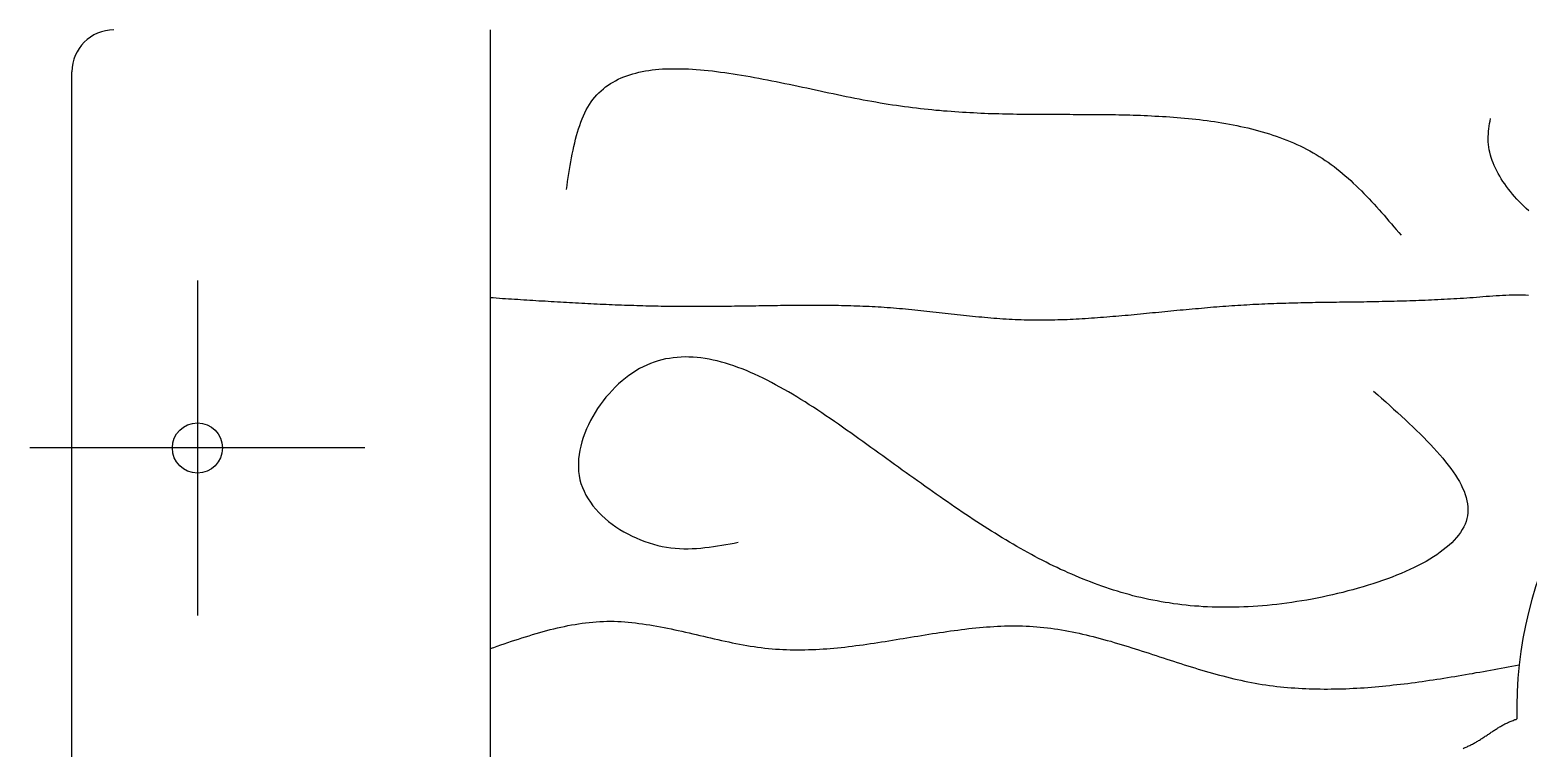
# Model space of a CAD drawing. Extents: x 443 to 1217, y -1921 to -677.
# Drawn here: x 647.68 to 664.3, y -878.24 to -870.27 of the extents above; entities that cross this region are included whole.
import ezdxf

# ---------------------------------------------------------------- set-up
doc = ezdxf.new("R2010")
doc.units = 0
doc.header["$MEASUREMENT"] = 0
doc.linetypes.add('CENTER', pattern=[12.2, 5, -0.8, 0.6, -0.8, 5])
for name, color, linetype in [('1', 7, 'CONTINUOUS'), ('3', 8, 'CONTINUOUS'), ('6', 7, 'CONTINUOUS')]:
    doc.layers.add(name, color=color, linetype=linetype)

msp = doc.modelspace()

# ---------------------------------------------------------------- linework, layer by layer
at = {"layer": '1', "color": 7}
for p, q in [((654.269, -870.788), (654.3, -870.776)), ((654.3, -870.776), (654.333, -870.765)), ((654.333, -870.765), (654.367, -870.756)), ((654.367, -870.756), (654.4, -870.746)), ((654.4, -870.746), (654.435, -870.737)), ((654.435, -870.737), (654.471, -870.729)), ((654.471, -870.729), (654.507, -870.723)), ((654.507, -870.723), (654.544, -870.717)), ((654.544, -870.717), (654.581, -870.712)), ((654.581, -870.712), (654.62, -870.708)), ((654.62, -870.708), (654.658, -870.704)), ((654.658, -870.704), (654.697, -870.701)), ((654.697, -870.701), (654.737, -870.7)), ((654.737, -870.7), (654.778, -870.698)), ((654.778, -870.698), (654.818, -870.698)), ((654.818, -870.698), (654.859, -870.698)), ((654.859, -870.698), (654.901, -870.698)), ((654.901, -870.698), (654.943, -870.699)), ((654.943, -870.699), (654.986, -870.701)), ((654.986, -870.701), (655.029, -870.703)), ((655.029, -870.703), (655.072, -870.707)), ((655.072, -870.707), (655.117, -870.71)), ((655.117, -870.71), (655.16, -870.714)), ((655.16, -870.714), (655.205, -870.718)), ((655.205, -870.718), (655.251, -870.723)), ((655.251, -870.723), (655.295, -870.728)), ((655.295, -870.728), (655.341, -870.735)), ((655.341, -870.735), (655.387, -870.741)), ((655.387, -870.741), (655.434, -870.748)), ((655.434, -870.748), (655.481, -870.754)), ((655.481, -870.754), (655.527, -870.762)), ((655.527, -870.762), (655.574, -870.77)), ((655.574, -870.77), (655.621, -870.777)), ((655.621, -870.777), (655.669, -870.786)), ((653.992, -870.965), (654.016, -870.942)), ((654.016, -870.942), (654.041, -870.921)), ((654.041, -870.921), (654.066, -870.9)), ((654.066, -870.9), (654.093, -870.881)), ((654.093, -870.881), (654.12, -870.863)), ((654.12, -870.863), (654.149, -870.846)), ((654.149, -870.846), (654.177, -870.831)), ((654.177, -870.831), (654.207, -870.815)), ((654.207, -870.815), (654.237, -870.801)), ((654.237, -870.801), (654.269, -870.788)), ((655.669, -870.786), (655.716, -870.795)), ((655.716, -870.795), (655.764, -870.803)), ((655.764, -870.803), (655.812, -870.813)), ((655.812, -870.813), (655.861, -870.822)), ((655.861, -870.822), (655.909, -870.832)), ((655.909, -870.832), (655.957, -870.842)), ((655.957, -870.842), (656.006, -870.851)), ((656.006, -870.851), (656.054, -870.861)), ((656.054, -870.861), (656.103, -870.871)), ((656.103, -870.871), (656.152, -870.882)), ((656.152, -870.882), (656.2, -870.892)), ((656.2, -870.892), (656.249, -870.903)), ((656.249, -870.903), (656.298, -870.912)), ((656.298, -870.912), (656.346, -870.923)), ((656.346, -870.923), (656.395, -870.933)), ((656.395, -870.933), (656.444, -870.944)), ((656.444, -870.944), (656.492, -870.954)), ((653.869, -871.125), (653.887, -871.096)), ((653.887, -871.096), (653.907, -871.066)), ((653.907, -871.066), (653.926, -871.039)), ((653.926, -871.039), (653.947, -871.013)), ((653.947, -871.013), (653.969, -870.989)), ((653.969, -870.989), (653.992, -870.965)), ((656.492, -870.954), (656.541, -870.965)), ((656.541, -870.965), (656.589, -870.975)), ((656.589, -870.975), (656.637, -870.984)), ((656.637, -870.984), (656.686, -870.995)), ((656.686, -870.995), (656.734, -871.005)), ((656.734, -871.005), (656.781, -871.014)), ((656.781, -871.014), (656.829, -871.024)), ((656.829, -871.024), (656.877, -871.033)), ((656.877, -871.033), (656.923, -871.042)), ((656.923, -871.042), (656.97, -871.051)), ((656.97, -871.051), (657.017, -871.06)), ((657.017, -871.06), (657.064, -871.067)), ((657.064, -871.067), (657.11, -871.076)), ((657.11, -871.076), (657.156, -871.084)), ((657.156, -871.084), (657.201, -871.09)), ((657.201, -871.09), (657.247, -871.098)), ((657.247, -871.098), (657.292, -871.104)), ((657.292, -871.104), (657.336, -871.111)), ((657.336, -871.111), (657.381, -871.116)), ((657.381, -871.116), (657.426, -871.123)), ((653.792, -871.291), (653.805, -871.256)), ((653.805, -871.256), (653.821, -871.221)), ((653.821, -871.221), (653.836, -871.188)), ((653.836, -871.188), (653.852, -871.156)), ((653.852, -871.156), (653.869, -871.125)), ((657.426, -871.123), (657.469, -871.128)), ((657.469, -871.128), (657.513, -871.134)), ((657.513, -871.134), (657.557, -871.138)), ((657.557, -871.138), (657.6, -871.144)), ((657.6, -871.144), (657.644, -871.148)), ((657.644, -871.148), (657.686, -871.152)), ((657.686, -871.152), (657.729, -871.157)), ((657.729, -871.157), (657.771, -871.16)), ((657.771, -871.16), (657.814, -871.164)), ((657.814, -871.164), (657.856, -871.167)), ((657.856, -871.167), (657.898, -871.171)), ((657.898, -871.171), (657.94, -871.174)), ((657.94, -871.174), (657.982, -871.176)), ((657.982, -871.176), (658.023, -871.179)), ((658.023, -871.179), (658.064, -871.182)), ((658.064, -871.182), (658.105, -871.184)), ((658.105, -871.184), (658.146, -871.186)), ((658.146, -871.186), (658.187, -871.188)), ((658.187, -871.188), (658.227, -871.19)), ((658.227, -871.19), (658.268, -871.191)), ((658.268, -871.191), (658.309, -871.194)), ((658.309, -871.194), (658.349, -871.195)), ((658.349, -871.195), (658.388, -871.196)), ((658.388, -871.196), (658.428, -871.197)), ((658.428, -871.197), (658.469, -871.198)), ((658.469, -871.198), (658.508, -871.199)), ((658.508, -871.199), (658.547, -871.2)), ((658.547, -871.2), (658.588, -871.2)), ((658.588, -871.2), (658.627, -871.201)), ((658.627, -871.201), (658.666, -871.201)), ((658.666, -871.201), (658.705, -871.202)), ((658.705, -871.202), (658.745, -871.202)), ((658.745, -871.202), (658.784, -871.202)), ((658.784, -871.202), (658.823, -871.203)), ((658.823, -871.203), (658.862, -871.203)), ((658.862, -871.203), (658.901, -871.203)), ((658.901, -871.203), (658.941, -871.203)), ((658.941, -871.203), (658.979, -871.203)), ((658.979, -871.203), (659.018, -871.203)), ((659.018, -871.203), (659.057, -871.203)), ((659.057, -871.203), (659.097, -871.203)), ((659.097, -871.203), (659.135, -871.203)), ((659.135, -871.203), (659.174, -871.203)), ((659.174, -871.203), (659.213, -871.203)), ((659.213, -871.203), (659.251, -871.205)), ((659.251, -871.205), (659.291, -871.205)), ((659.291, -871.205), (659.33, -871.205)), ((659.33, -871.205), (659.368, -871.205)), ((659.368, -871.205), (659.407, -871.205)), ((659.407, -871.205), (659.446, -871.205)), ((659.446, -871.205), (659.486, -871.205)), ((659.486, -871.205), (659.524, -871.206)), ((659.524, -871.206), (659.563, -871.206)), ((659.563, -871.206), (659.602, -871.206)), ((659.602, -871.206), (659.641, -871.207)), ((659.641, -871.207), (659.681, -871.207)), ((659.681, -871.207), (659.72, -871.208)), ((659.72, -871.208), (659.759, -871.209)), ((659.759, -871.209), (659.799, -871.209)), ((659.799, -871.209), (659.839, -871.21)), ((659.839, -871.21), (659.879, -871.211)), ((659.879, -871.211), (659.918, -871.213)), ((659.918, -871.213), (659.959, -871.214)), ((659.959, -871.214), (659.998, -871.215)), ((659.998, -871.215), (660.038, -871.218)), ((660.038, -871.218), (660.078, -871.219)), ((660.078, -871.219), (660.119, -871.221)), ((660.119, -871.221), (660.159, -871.223)), ((660.159, -871.223), (660.201, -871.225)), ((660.201, -871.225), (660.241, -871.227)), ((660.241, -871.227), (660.282, -871.23)), ((660.282, -871.23), (660.323, -871.233)), ((660.323, -871.233), (660.364, -871.236)), ((660.364, -871.236), (660.405, -871.239)), ((660.405, -871.239), (660.447, -871.243)), ((660.447, -871.243), (660.488, -871.246)), ((660.488, -871.246), (660.53, -871.25)), ((660.53, -871.25), (660.571, -871.255)), ((660.571, -871.255), (660.612, -871.259)), ((660.612, -871.259), (660.654, -871.263)), ((660.654, -871.263), (660.695, -871.269)), ((660.695, -871.269), (660.737, -871.274)), ((660.737, -871.274), (660.778, -871.28)), ((660.778, -871.28), (660.82, -871.285)), ((663.871, -871.307), (663.875, -871.279)), ((663.875, -871.279), (663.881, -871.25)), ((653.734, -871.48), (653.743, -871.441)), ((653.743, -871.441), (653.755, -871.403)), ((653.755, -871.403), (653.766, -871.365)), ((653.766, -871.365), (653.779, -871.328)), ((653.779, -871.328), (653.792, -871.291)), ((660.82, -871.285), (660.861, -871.292)), ((660.861, -871.292), (660.902, -871.298)), ((660.902, -871.298), (660.944, -871.306)), ((660.944, -871.306), (660.985, -871.312)), ((660.985, -871.312), (661.026, -871.32)), ((661.026, -871.32), (661.067, -871.329)), ((661.067, -871.329), (661.107, -871.338)), ((661.107, -871.338), (661.149, -871.346)), ((661.149, -871.346), (661.189, -871.356)), ((661.189, -871.356), (661.229, -871.366)), ((661.229, -871.366), (661.27, -871.376)), ((661.27, -871.376), (661.309, -871.387)), ((661.309, -871.387), (661.349, -871.397)), ((661.349, -871.397), (661.388, -871.409)), ((661.388, -871.409), (661.428, -871.421)), ((661.428, -871.421), (661.467, -871.435)), ((661.467, -871.435), (661.505, -871.448)), ((661.505, -871.448), (661.544, -871.461)), ((663.855, -871.451), (663.857, -871.423)), ((663.857, -871.423), (663.859, -871.393)), ((663.859, -871.393), (663.862, -871.365)), ((663.862, -871.365), (663.867, -871.335)), ((663.867, -871.335), (663.871, -871.307)), ((653.696, -871.645), (653.705, -871.603)), ((653.705, -871.603), (653.714, -871.562)), ((653.714, -871.562), (653.724, -871.521)), ((653.724, -871.521), (653.734, -871.48)), ((661.544, -871.461), (661.582, -871.476)), ((661.582, -871.476), (661.621, -871.49)), ((661.621, -871.49), (661.658, -871.505)), ((661.658, -871.505), (661.695, -871.522)), ((661.695, -871.522), (661.732, -871.538)), ((661.732, -871.538), (661.769, -871.555)), ((661.769, -871.555), (661.805, -871.573)), ((661.805, -871.573), (661.841, -871.591)), ((661.841, -871.591), (661.877, -871.61)), ((661.877, -871.61), (661.912, -871.63)), ((663.855, -871.48), (663.855, -871.451)), ((663.856, -871.509), (663.855, -871.48)), ((663.858, -871.538), (663.856, -871.509)), ((663.861, -871.567), (663.858, -871.538)), ((663.867, -871.597), (663.861, -871.567)), ((663.872, -871.626), (663.867, -871.597)), ((653.666, -871.817), (653.672, -871.773)), ((653.672, -871.773), (653.68, -871.731)), ((653.68, -871.731), (653.688, -871.687)), ((653.688, -871.687), (653.696, -871.645)), ((661.912, -871.63), (661.946, -871.649)), ((661.946, -871.649), (661.98, -871.671)), ((661.98, -871.671), (662.014, -871.692)), ((662.014, -871.692), (662.048, -871.715)), ((662.048, -871.715), (662.08, -871.737)), ((662.08, -871.737), (662.113, -871.76)), ((662.113, -871.76), (662.145, -871.784)), ((663.88, -871.656), (663.872, -871.626)), ((663.889, -871.685), (663.88, -871.656)), ((663.898, -871.715), (663.889, -871.685)), ((663.91, -871.744), (663.898, -871.715)), ((663.922, -871.773), (663.91, -871.744)), ((663.935, -871.803), (663.922, -871.773)), ((653.644, -871.95), (653.652, -871.905)), ((653.652, -871.905), (653.658, -871.862)), ((653.658, -871.862), (653.666, -871.817)), ((662.145, -871.784), (662.176, -871.809)), ((662.176, -871.809), (662.208, -871.834)), ((662.208, -871.834), (662.239, -871.86)), ((662.239, -871.86), (662.27, -871.886)), ((662.27, -871.886), (662.3, -871.913)), ((662.3, -871.913), (662.33, -871.94)), ((662.33, -871.94), (662.359, -871.967)), ((663.951, -871.832), (663.935, -871.803)), ((663.966, -871.862), (663.951, -871.832)), ((663.982, -871.891), (663.966, -871.862)), ((664, -871.919), (663.982, -871.891)), ((664.018, -871.949), (664, -871.919)), ((653.631, -872.038), (653.638, -871.994)), ((653.638, -871.994), (653.644, -871.95)), ((662.359, -871.967), (662.389, -871.996)), ((662.389, -871.996), (662.418, -872.024)), ((662.418, -872.024), (662.448, -872.052)), ((662.448, -872.052), (662.476, -872.082)), ((662.476, -872.082), (662.504, -872.111)), ((662.504, -872.111), (662.533, -872.141)), ((664.038, -871.977), (664.018, -871.949)), ((664.059, -872.006), (664.038, -871.977)), ((664.079, -872.034), (664.059, -872.006)), ((664.101, -872.062), (664.079, -872.034)), ((664.124, -872.089), (664.101, -872.062)), ((664.148, -872.117), (664.124, -872.089)), ((662.533, -872.141), (662.561, -872.171)), ((662.561, -872.171), (662.589, -872.202)), ((662.589, -872.202), (662.617, -872.232)), ((662.617, -872.232), (662.645, -872.263)), ((662.645, -872.263), (662.672, -872.294)), ((664.172, -872.144), (664.148, -872.117)), ((664.197, -872.171), (664.172, -872.144)), ((664.223, -872.197), (664.197, -872.171)), ((664.249, -872.224), (664.223, -872.197)), ((664.275, -872.25), (664.249, -872.224)), ((664.304, -872.275), (664.275, -872.25)), ((662.672, -872.294), (662.7, -872.325)), ((662.7, -872.325), (662.727, -872.356)), ((662.727, -872.356), (662.754, -872.388)), ((662.754, -872.388), (662.781, -872.42)), ((662.781, -872.42), (662.808, -872.451)), ((662.808, -872.451), (662.835, -872.483)), ((662.835, -872.483), (662.862, -872.515)), ((662.862, -872.515), (662.889, -872.546)), ((652.785, -873.236), (652.819, -873.238)), ((652.819, -873.238), (652.854, -873.241)), ((652.854, -873.241), (652.888, -873.244)), ((652.888, -873.244), (652.922, -873.246)), ((652.922, -873.246), (652.955, -873.248)), ((652.955, -873.248), (652.989, -873.25)), ((652.989, -873.25), (653.023, -873.252)), ((653.023, -873.252), (653.057, -873.255)), ((653.057, -873.255), (653.091, -873.257)), ((653.091, -873.257), (653.124, -873.259)), ((653.124, -873.259), (653.158, -873.261)), ((653.158, -873.261), (653.192, -873.263)), ((653.192, -873.263), (653.226, -873.265)), ((653.226, -873.265), (653.259, -873.268)), ((653.259, -873.268), (653.293, -873.27)), ((653.293, -873.27), (653.327, -873.272)), ((653.327, -873.272), (653.361, -873.274)), ((653.361, -873.274), (653.395, -873.275)), ((653.395, -873.275), (653.429, -873.277)), ((662.744, -873.277), (662.778, -873.276)), ((662.778, -873.276), (662.812, -873.276)), ((662.812, -873.276), (662.847, -873.275)), ((662.847, -873.275), (662.88, -873.274)), ((662.88, -873.274), (662.915, -873.273)), ((662.915, -873.273), (662.949, -873.272)), ((662.949, -873.272), (662.984, -873.271)), ((662.984, -873.271), (663.018, -873.27)), ((663.018, -873.27), (663.053, -873.269)), ((663.053, -873.269), (663.087, -873.268)), ((663.087, -873.268), (663.121, -873.267)), ((663.121, -873.267), (663.156, -873.265)), ((663.156, -873.265), (663.191, -873.263)), ((663.191, -873.263), (663.226, -873.262)), ((663.226, -873.262), (663.261, -873.26)), ((663.261, -873.26), (663.297, -873.259)), ((663.297, -873.259), (663.332, -873.257)), ((663.332, -873.257), (663.366, -873.256)), ((663.366, -873.256), (663.402, -873.253)), ((663.402, -873.253), (663.437, -873.251)), ((663.437, -873.251), (663.473, -873.249)), ((663.473, -873.249), (663.508, -873.247)), ((663.508, -873.247), (663.544, -873.245)), ((663.544, -873.245), (663.58, -873.243)), ((663.58, -873.243), (663.616, -873.24)), ((663.616, -873.24), (663.652, -873.237)), ((663.652, -873.237), (663.688, -873.235)), ((663.688, -873.235), (663.724, -873.232)), ((663.724, -873.232), (663.761, -873.229)), ((663.761, -873.229), (663.797, -873.226)), ((663.797, -873.226), (663.833, -873.223)), ((663.833, -873.223), (663.87, -873.221)), ((663.87, -873.221), (663.906, -873.219)), ((663.906, -873.219), (663.943, -873.215)), ((663.943, -873.215), (663.979, -873.213)), ((663.979, -873.213), (664.015, -873.211)), ((664.015, -873.211), (664.052, -873.21)), ((664.052, -873.21), (664.088, -873.208)), ((664.088, -873.208), (664.124, -873.207)), ((664.124, -873.207), (664.16, -873.207)), ((664.16, -873.207), (664.196, -873.207)), ((664.196, -873.207), (664.232, -873.207)), ((664.232, -873.207), (664.268, -873.207)), ((664.268, -873.207), (664.303, -873.209)), ((653.429, -873.277), (653.463, -873.28)), ((653.463, -873.28), (653.497, -873.282)), ((653.497, -873.282), (653.531, -873.284)), ((653.531, -873.284), (653.565, -873.286)), ((653.565, -873.286), (653.598, -873.288)), ((653.598, -873.288), (653.632, -873.289)), ((653.632, -873.289), (653.666, -873.292)), ((653.666, -873.292), (653.7, -873.294)), ((653.7, -873.294), (653.734, -873.295)), ((653.734, -873.295), (653.767, -873.297)), ((653.767, -873.297), (653.801, -873.299)), ((653.801, -873.299), (653.835, -873.3)), ((653.835, -873.3), (653.869, -873.302)), ((653.869, -873.302), (653.902, -873.304)), ((653.902, -873.304), (653.937, -873.306)), ((653.937, -873.306), (653.971, -873.307)), ((653.971, -873.307), (654.005, -873.309)), ((654.005, -873.309), (654.039, -873.31)), ((654.039, -873.31), (654.072, -873.312)), ((654.072, -873.312), (654.106, -873.313)), ((654.106, -873.313), (654.14, -873.314)), ((654.14, -873.314), (654.174, -873.317)), ((654.174, -873.317), (654.208, -873.318)), ((654.208, -873.318), (654.241, -873.319)), ((654.241, -873.319), (654.275, -873.32)), ((654.275, -873.32), (654.309, -873.321)), ((654.309, -873.321), (654.343, -873.322)), ((654.343, -873.322), (654.378, -873.323)), ((654.378, -873.323), (654.411, -873.324)), ((654.411, -873.324), (654.445, -873.325)), ((654.445, -873.325), (654.479, -873.326)), ((654.479, -873.326), (654.513, -873.328)), ((654.513, -873.328), (654.547, -873.329)), ((654.547, -873.329), (654.58, -873.33)), ((654.58, -873.33), (654.614, -873.33)), ((654.614, -873.33), (654.648, -873.331)), ((654.648, -873.331), (654.682, -873.332)), ((654.682, -873.332), (654.715, -873.332)), ((654.715, -873.332), (654.749, -873.333)), ((654.749, -873.333), (654.784, -873.333)), ((654.784, -873.333), (654.818, -873.333)), ((654.818, -873.333), (654.852, -873.334)), ((654.852, -873.334), (654.885, -873.334)), ((654.885, -873.334), (654.919, -873.334)), ((654.919, -873.334), (654.953, -873.334)), ((654.953, -873.334), (654.987, -873.334)), ((654.987, -873.334), (655.021, -873.334)), ((655.021, -873.334), (655.054, -873.334)), ((655.054, -873.334), (655.089, -873.334)), ((655.089, -873.334), (655.123, -873.334)), ((655.123, -873.334), (655.157, -873.334)), ((655.157, -873.334), (655.191, -873.334)), ((655.191, -873.334), (655.224, -873.334)), ((655.224, -873.334), (655.258, -873.334)), ((655.258, -873.334), (655.292, -873.333)), ((655.292, -873.333), (655.326, -873.333)), ((655.326, -873.333), (655.36, -873.333)), ((655.36, -873.333), (655.394, -873.332)), ((655.394, -873.332), (655.428, -873.332)), ((655.428, -873.332), (655.462, -873.332)), ((655.462, -873.332), (655.496, -873.331)), ((655.496, -873.331), (655.53, -873.331)), ((655.53, -873.331), (655.563, -873.33)), ((655.563, -873.33), (655.597, -873.33)), ((655.597, -873.33), (655.631, -873.329)), ((655.631, -873.329), (655.666, -873.329)), ((655.666, -873.329), (655.7, -873.328)), ((655.7, -873.328), (655.733, -873.328)), ((655.733, -873.328), (655.767, -873.326)), ((655.767, -873.326), (655.801, -873.326)), ((655.801, -873.326), (655.835, -873.325)), ((655.835, -873.325), (655.868, -873.325)), ((655.868, -873.325), (655.903, -873.325)), ((655.903, -873.325), (655.937, -873.324)), ((655.937, -873.324), (655.971, -873.324)), ((655.971, -873.324), (656.005, -873.323)), ((656.005, -873.323), (656.038, -873.323)), ((656.038, -873.323), (656.072, -873.323)), ((656.072, -873.323), (656.106, -873.322)), ((656.106, -873.322), (656.14, -873.322)), ((656.14, -873.322), (656.175, -873.322)), ((656.175, -873.322), (656.209, -873.321)), ((656.209, -873.321), (656.242, -873.321)), ((656.242, -873.321), (656.276, -873.321)), ((656.276, -873.321), (656.31, -873.321)), ((656.31, -873.321), (656.344, -873.321)), ((656.344, -873.321), (656.377, -873.321)), ((656.377, -873.321), (656.411, -873.321)), ((656.411, -873.321), (656.446, -873.321)), ((656.446, -873.321), (656.48, -873.321)), ((656.48, -873.321), (656.514, -873.322)), ((656.514, -873.322), (656.547, -873.322)), ((656.547, -873.322), (656.581, -873.322)), ((656.581, -873.322), (656.615, -873.323)), ((656.615, -873.323), (656.649, -873.323)), ((656.649, -873.323), (656.683, -873.324)), ((656.683, -873.324), (656.716, -873.325)), ((656.716, -873.325), (656.751, -873.325)), ((656.751, -873.325), (656.785, -873.326)), ((656.785, -873.326), (656.819, -873.328)), ((656.819, -873.328), (656.853, -873.329)), ((656.853, -873.329), (656.886, -873.33)), ((656.886, -873.33), (656.92, -873.332)), ((656.92, -873.332), (656.954, -873.333)), ((656.954, -873.333), (656.988, -873.334)), ((656.988, -873.334), (657.022, -873.336)), ((657.022, -873.336), (657.055, -873.338)), ((657.055, -873.338), (657.089, -873.34)), ((657.089, -873.34), (657.123, -873.342)), ((657.123, -873.342), (657.157, -873.344)), ((657.157, -873.344), (657.19, -873.346)), ((657.19, -873.346), (657.224, -873.349)), ((657.224, -873.349), (657.258, -873.352)), ((657.258, -873.352), (657.292, -873.354)), ((657.292, -873.354), (657.326, -873.357)), ((657.326, -873.357), (657.359, -873.36)), ((657.359, -873.36), (657.393, -873.363)), ((657.393, -873.363), (657.427, -873.366)), ((657.427, -873.366), (657.461, -873.369)), ((657.461, -873.369), (657.495, -873.373)), ((657.495, -873.373), (657.528, -873.377)), ((657.528, -873.377), (657.562, -873.38)), ((657.562, -873.38), (657.596, -873.383)), ((657.596, -873.383), (657.63, -873.387)), ((657.63, -873.387), (657.663, -873.391)), ((657.663, -873.391), (657.697, -873.395)), ((657.697, -873.395), (657.731, -873.398)), ((657.731, -873.398), (657.765, -873.402)), ((657.765, -873.402), (657.799, -873.406)), ((657.799, -873.406), (657.832, -873.41)), ((657.832, -873.41), (657.866, -873.414)), ((657.866, -873.414), (657.9, -873.418)), ((657.9, -873.418), (657.934, -873.421)), ((657.934, -873.421), (657.967, -873.425)), ((657.967, -873.425), (658.001, -873.429)), ((658.001, -873.429), (658.035, -873.432)), ((658.035, -873.432), (658.069, -873.437)), ((658.069, -873.437), (658.103, -873.44)), ((658.103, -873.44), (658.136, -873.443)), ((659.725, -873.443), (659.759, -873.44)), ((659.759, -873.44), (659.793, -873.437)), ((659.793, -873.437), (659.827, -873.434)), ((659.827, -873.434), (659.861, -873.431)), ((659.861, -873.431), (659.894, -873.428)), ((659.894, -873.428), (659.929, -873.425)), ((659.929, -873.425), (659.963, -873.421)), ((659.963, -873.421), (659.997, -873.418)), ((659.997, -873.418), (660.031, -873.415)), ((660.031, -873.415), (660.064, -873.411)), ((660.064, -873.411), (660.098, -873.408)), ((660.098, -873.408), (660.132, -873.405)), ((660.132, -873.405), (660.166, -873.402)), ((660.166, -873.402), (660.201, -873.398)), ((660.201, -873.398), (660.234, -873.395)), ((660.234, -873.395), (660.268, -873.392)), ((660.268, -873.392), (660.302, -873.389)), ((660.302, -873.389), (660.336, -873.385)), ((660.336, -873.385), (660.369, -873.382)), ((660.369, -873.382), (660.403, -873.379)), ((660.403, -873.379), (660.437, -873.375)), ((660.437, -873.375), (660.472, -873.372)), ((660.472, -873.372), (660.506, -873.369)), ((660.506, -873.369), (660.539, -873.366)), ((660.539, -873.366), (660.573, -873.362)), ((660.573, -873.362), (660.607, -873.359)), ((660.607, -873.359), (660.641, -873.357)), ((660.641, -873.357), (660.675, -873.354)), ((660.675, -873.354), (660.708, -873.35)), ((660.708, -873.35), (660.742, -873.347)), ((660.742, -873.347), (660.776, -873.345)), ((660.776, -873.345), (660.81, -873.342)), ((660.81, -873.342), (660.844, -873.34)), ((660.844, -873.34), (660.876, -873.336)), ((660.876, -873.336), (660.91, -873.334)), ((660.91, -873.334), (660.944, -873.332)), ((660.944, -873.332), (660.978, -873.329)), ((660.978, -873.329), (661.011, -873.326)), ((661.011, -873.326), (661.044, -873.324)), ((661.044, -873.324), (661.078, -873.322)), ((661.078, -873.322), (661.112, -873.32)), ((661.112, -873.32), (661.145, -873.318)), ((661.145, -873.318), (661.178, -873.317)), ((661.178, -873.317), (661.212, -873.314)), ((661.212, -873.314), (661.245, -873.312)), ((661.245, -873.312), (661.278, -873.311)), ((661.278, -873.311), (661.311, -873.309)), ((661.311, -873.309), (661.345, -873.308)), ((661.345, -873.308), (661.378, -873.307)), ((661.378, -873.307), (661.411, -873.305)), ((661.411, -873.305), (661.444, -873.304)), ((661.444, -873.304), (661.478, -873.302)), ((661.478, -873.302), (661.511, -873.301)), ((661.511, -873.301), (661.544, -873.3)), ((661.544, -873.3), (661.577, -873.299)), ((661.577, -873.299), (661.61, -873.298)), ((661.61, -873.298), (661.643, -873.297)), ((661.643, -873.297), (661.676, -873.296)), ((661.676, -873.296), (661.709, -873.296)), ((661.709, -873.296), (661.743, -873.295)), ((661.743, -873.295), (661.775, -873.294)), ((661.775, -873.294), (661.809, -873.293)), ((661.809, -873.293), (661.842, -873.293)), ((661.842, -873.293), (661.875, -873.292)), ((661.875, -873.292), (661.908, -873.292)), ((661.908, -873.292), (661.941, -873.29)), ((661.941, -873.29), (661.975, -873.289)), ((661.975, -873.289), (662.007, -873.289)), ((662.007, -873.289), (662.04, -873.288)), ((662.04, -873.288), (662.074, -873.288)), ((662.074, -873.288), (662.107, -873.288)), ((662.107, -873.288), (662.14, -873.287)), ((662.14, -873.287), (662.173, -873.287)), ((662.173, -873.287), (662.207, -873.286)), ((662.207, -873.286), (662.24, -873.286)), ((662.24, -873.286), (662.273, -873.285)), ((662.273, -873.285), (662.307, -873.285)), ((662.307, -873.285), (662.34, -873.284)), ((662.34, -873.284), (662.374, -873.284)), ((662.374, -873.284), (662.407, -873.284)), ((662.407, -873.284), (662.44, -873.283)), ((662.44, -873.283), (662.474, -873.283)), ((662.474, -873.283), (662.508, -873.282)), ((662.508, -873.282), (662.541, -873.282)), ((662.541, -873.282), (662.575, -873.281)), ((662.575, -873.281), (662.609, -873.281)), ((662.609, -873.281), (662.643, -873.28)), ((662.643, -873.28), (662.677, -873.278)), ((662.677, -873.278), (662.71, -873.278)), ((662.71, -873.278), (662.744, -873.277)), ((658.136, -873.443), (658.17, -873.446)), ((658.17, -873.446), (658.204, -873.45)), ((658.204, -873.45), (658.237, -873.453)), ((658.237, -873.453), (658.27, -873.456)), ((658.27, -873.456), (658.304, -873.459)), ((658.304, -873.459), (658.338, -873.463)), ((658.338, -873.463), (658.372, -873.465)), ((658.372, -873.465), (658.406, -873.467)), ((658.406, -873.467), (658.439, -873.47)), ((658.439, -873.47), (658.473, -873.472)), ((658.473, -873.472), (658.507, -873.475)), ((658.507, -873.475), (658.541, -873.477)), ((658.541, -873.477), (658.575, -873.478)), ((658.575, -873.478), (658.608, -873.48)), ((658.608, -873.48), (658.642, -873.481)), ((658.642, -873.481), (658.676, -873.482)), ((658.676, -873.482), (658.71, -873.483)), ((658.71, -873.483), (658.743, -873.484)), ((658.743, -873.484), (658.777, -873.484)), ((658.777, -873.484), (658.811, -873.486)), ((658.811, -873.486), (658.845, -873.486)), ((658.845, -873.486), (658.879, -873.486)), ((658.879, -873.486), (658.912, -873.486)), ((658.912, -873.486), (658.946, -873.486)), ((658.946, -873.486), (658.98, -873.484)), ((658.98, -873.484), (659.014, -873.484)), ((659.014, -873.484), (659.048, -873.483)), ((659.048, -873.483), (659.081, -873.482)), ((659.081, -873.482), (659.115, -873.481)), ((659.115, -873.481), (659.15, -873.48)), ((659.15, -873.48), (659.184, -873.479)), ((659.184, -873.479), (659.218, -873.478)), ((659.218, -873.478), (659.251, -873.476)), ((659.251, -873.476), (659.285, -873.475)), ((659.285, -873.475), (659.319, -873.472)), ((659.319, -873.472), (659.353, -873.47)), ((659.353, -873.47), (659.386, -873.468)), ((659.386, -873.468), (659.42, -873.466)), ((659.42, -873.466), (659.454, -873.464)), ((659.454, -873.464), (659.488, -873.462)), ((659.488, -873.462), (659.522, -873.459)), ((659.522, -873.459), (659.555, -873.456)), ((659.555, -873.456), (659.589, -873.454)), ((659.589, -873.454), (659.624, -873.452)), ((659.624, -873.452), (659.658, -873.449)), ((659.658, -873.449), (659.692, -873.445)), ((659.692, -873.445), (659.725, -873.443)), ((654.648, -873.94), (654.606, -873.954)), ((654.689, -873.929), (654.648, -873.94)), ((654.732, -873.919), (654.689, -873.929)), ((654.774, -873.912), (654.732, -873.919)), ((654.817, -873.905), (654.774, -873.912)), ((654.86, -873.901), (654.817, -873.905)), ((654.904, -873.898), (654.86, -873.901)), ((654.948, -873.896), (654.904, -873.898)), ((654.991, -873.898), (654.948, -873.896)), ((655.036, -873.9), (654.991, -873.898)), ((655.081, -873.903), (655.036, -873.9)), ((655.124, -873.907), (655.081, -873.903)), ((655.17, -873.914), (655.124, -873.907)), ((655.215, -873.921), (655.17, -873.914)), ((655.259, -873.931), (655.215, -873.921)), ((655.305, -873.941), (655.259, -873.931)), ((654.324, -874.102), (654.286, -874.132)), ((654.363, -874.075), (654.324, -874.102)), ((654.403, -874.05), (654.363, -874.075)), ((654.443, -874.026), (654.403, -874.05)), ((654.483, -874.005), (654.443, -874.026)), ((654.524, -873.986), (654.483, -874.005)), ((654.565, -873.969), (654.524, -873.986)), ((654.606, -873.954), (654.565, -873.969)), ((655.351, -873.953), (655.305, -873.941)), ((655.397, -873.966), (655.351, -873.953)), ((655.442, -873.98), (655.397, -873.966)), ((655.488, -873.996), (655.442, -873.98)), ((655.534, -874.012), (655.488, -873.996)), ((655.581, -874.029), (655.534, -874.012)), ((655.627, -874.048), (655.581, -874.029)), ((655.673, -874.068), (655.627, -874.048)), ((655.719, -874.088), (655.673, -874.068)), ((655.766, -874.109), (655.719, -874.088)), ((654.139, -874.267), (654.104, -874.305)), ((654.174, -874.231), (654.139, -874.267)), ((654.211, -874.196), (654.174, -874.231)), ((654.248, -874.163), (654.211, -874.196)), ((654.286, -874.132), (654.248, -874.163)), ((655.813, -874.132), (655.766, -874.109)), ((655.859, -874.155), (655.813, -874.132)), ((655.906, -874.179), (655.859, -874.155)), ((655.952, -874.204), (655.906, -874.179)), ((655.999, -874.23), (655.952, -874.204)), ((656.046, -874.256), (655.999, -874.23)), ((656.093, -874.282), (656.046, -874.256)), ((654.007, -874.426), (653.978, -874.47)), ((654.039, -874.385), (654.007, -874.426)), ((654.07, -874.344), (654.039, -874.385)), ((654.104, -874.305), (654.07, -874.344)), ((656.139, -874.311), (656.093, -874.282)), ((656.186, -874.338), (656.139, -874.311)), ((656.232, -874.367), (656.186, -874.338)), ((656.279, -874.396), (656.232, -874.367)), ((656.325, -874.426), (656.279, -874.396)), ((656.372, -874.455), (656.325, -874.426)), ((662.584, -874.275), (662.629, -874.315)), ((662.629, -874.315), (662.673, -874.355)), ((662.673, -874.355), (662.718, -874.394)), ((662.718, -874.394), (662.763, -874.435)), ((662.763, -874.435), (662.806, -874.474)), ((653.898, -874.603), (653.875, -874.648)), ((653.923, -874.558), (653.898, -874.603)), ((653.949, -874.513), (653.923, -874.558)), ((653.978, -874.47), (653.949, -874.513)), ((656.419, -874.486), (656.372, -874.455)), ((656.465, -874.517), (656.419, -874.486)), ((656.51, -874.548), (656.465, -874.517)), ((656.557, -874.58), (656.51, -874.548)), ((656.603, -874.611), (656.557, -874.58)), ((662.806, -874.474), (662.85, -874.514)), ((662.85, -874.514), (662.893, -874.554)), ((662.893, -874.554), (662.936, -874.594)), ((662.936, -874.594), (662.979, -874.633)), ((653.835, -874.742), (653.817, -874.789)), ((653.854, -874.695), (653.835, -874.742)), ((653.875, -874.648), (653.854, -874.695)), ((656.649, -874.643), (656.603, -874.611)), ((656.695, -874.675), (656.649, -874.643)), ((656.739, -874.707), (656.695, -874.675)), ((656.785, -874.739), (656.739, -874.707)), ((656.83, -874.772), (656.785, -874.739)), ((656.875, -874.803), (656.83, -874.772)), ((662.979, -874.633), (663.02, -874.672)), ((663.02, -874.672), (663.06, -874.712)), ((663.06, -874.712), (663.101, -874.751)), ((663.101, -874.751), (663.14, -874.79)), ((653.779, -874.932), (653.772, -874.98)), ((653.79, -874.885), (653.779, -874.932)), ((653.802, -874.837), (653.79, -874.885)), ((653.817, -874.789), (653.802, -874.837)), ((656.92, -874.836), (656.875, -874.803)), ((656.965, -874.867), (656.92, -874.836)), ((657.008, -874.9), (656.965, -874.867)), ((657.053, -874.932), (657.008, -874.9)), ((657.097, -874.963), (657.053, -874.932)), ((663.14, -874.79), (663.178, -874.829)), ((663.178, -874.829), (663.215, -874.867)), ((663.215, -874.867), (663.251, -874.907)), ((663.251, -874.907), (663.286, -874.945)), ((653.766, -875.028), (653.764, -875.075)), ((653.764, -875.075), (653.764, -875.121)), ((653.772, -874.98), (653.766, -875.028)), ((657.14, -874.995), (657.097, -874.963)), ((657.184, -875.027), (657.14, -874.995)), ((657.227, -875.057), (657.184, -875.027)), ((657.27, -875.089), (657.227, -875.057)), ((657.314, -875.119), (657.27, -875.089)), ((663.286, -874.945), (663.32, -874.983)), ((663.32, -874.983), (663.352, -875.021)), ((663.352, -875.021), (663.383, -875.059)), ((663.383, -875.059), (663.412, -875.096)), ((663.412, -875.096), (663.441, -875.133)), ((653.764, -875.121), (653.767, -875.167)), ((653.767, -875.167), (653.773, -875.213)), ((653.773, -875.213), (653.781, -875.258)), ((653.781, -875.258), (653.793, -875.302)), ((657.356, -875.151), (657.314, -875.119)), ((657.399, -875.181), (657.356, -875.151)), ((657.441, -875.212), (657.399, -875.181)), ((657.484, -875.242), (657.441, -875.212)), ((657.525, -875.272), (657.484, -875.242)), ((663.441, -875.133), (663.467, -875.17)), ((663.467, -875.17), (663.492, -875.207)), ((663.492, -875.207), (663.515, -875.245)), ((663.515, -875.245), (663.535, -875.28)), ((653.793, -875.302), (653.809, -875.345)), ((653.809, -875.345), (653.827, -875.387)), ((653.827, -875.387), (653.848, -875.429)), ((653.848, -875.429), (653.872, -875.469)), ((657.568, -875.302), (657.525, -875.272)), ((657.609, -875.332), (657.568, -875.302)), ((657.651, -875.361), (657.609, -875.332)), ((657.693, -875.391), (657.651, -875.361)), ((657.734, -875.419), (657.693, -875.391)), ((657.776, -875.448), (657.734, -875.419)), ((663.535, -875.28), (663.554, -875.316)), ((663.554, -875.316), (663.571, -875.352)), ((663.571, -875.352), (663.587, -875.387)), ((663.587, -875.387), (663.6, -875.422)), ((663.6, -875.422), (663.611, -875.457)), ((653.872, -875.469), (653.898, -875.509)), ((653.898, -875.509), (653.926, -875.548)), ((653.926, -875.548), (653.957, -875.585)), ((653.957, -875.585), (653.99, -875.621)), ((657.816, -875.477), (657.776, -875.448)), ((657.857, -875.505), (657.816, -875.477)), ((657.899, -875.533), (657.857, -875.505)), ((657.939, -875.562), (657.899, -875.533)), ((657.981, -875.589), (657.939, -875.562)), ((658.021, -875.617), (657.981, -875.589)), ((663.611, -875.457), (663.619, -875.491)), ((663.619, -875.491), (663.625, -875.526)), ((663.625, -875.526), (663.629, -875.558)), ((663.629, -875.558), (663.63, -875.592)), ((663.63, -875.592), (663.629, -875.625)), ((653.99, -875.621), (654.025, -875.655)), ((654.025, -875.655), (654.062, -875.688)), ((654.062, -875.688), (654.1, -875.721)), ((654.1, -875.721), (654.14, -875.751)), ((654.14, -875.751), (654.181, -875.781)), ((658.061, -875.644), (658.021, -875.617)), ((658.103, -875.672), (658.061, -875.644)), ((658.143, -875.698), (658.103, -875.672)), ((658.183, -875.724), (658.143, -875.698)), ((658.224, -875.751), (658.183, -875.724)), ((658.264, -875.776), (658.224, -875.751)), ((663.598, -875.751), (663.583, -875.782)), ((663.61, -875.721), (663.598, -875.751)), ((663.618, -875.689), (663.61, -875.721)), ((663.625, -875.658), (663.618, -875.689)), ((663.629, -875.625), (663.625, -875.658)), ((654.181, -875.781), (654.224, -875.809)), ((654.224, -875.809), (654.268, -875.835)), ((654.268, -875.835), (654.312, -875.86)), ((654.312, -875.86), (654.359, -875.883)), ((654.359, -875.883), (654.405, -875.905)), ((654.405, -875.905), (654.453, -875.925)), ((654.453, -875.925), (654.501, -875.943)), ((658.304, -875.803), (658.264, -875.776)), ((658.345, -875.828), (658.304, -875.803)), ((658.385, -875.853), (658.345, -875.828)), ((658.425, -875.878), (658.385, -875.853)), ((658.466, -875.903), (658.425, -875.878)), ((658.506, -875.927), (658.466, -875.903)), ((658.546, -875.951), (658.506, -875.927)), ((663.479, -875.929), (663.45, -875.957)), ((663.504, -875.901), (663.479, -875.929)), ((663.527, -875.872), (663.504, -875.901)), ((663.548, -875.843), (663.527, -875.872)), ((663.567, -875.812), (663.548, -875.843)), ((663.583, -875.782), (663.567, -875.812)), ((654.501, -875.943), (654.549, -875.959)), ((654.549, -875.959), (654.597, -875.974)), ((654.597, -875.974), (654.646, -875.987)), ((654.646, -875.987), (654.694, -875.998)), ((654.694, -875.998), (654.743, -876.006)), ((654.743, -876.006), (654.791, -876.013)), ((654.791, -876.013), (654.839, -876.018)), ((654.839, -876.018), (654.885, -876.022)), ((654.885, -876.022), (654.933, -876.024)), ((654.933, -876.024), (654.98, -876.024)), ((654.98, -876.024), (655.028, -876.023)), ((655.028, -876.023), (655.075, -876.02)), ((655.075, -876.02), (655.122, -876.017)), ((655.122, -876.017), (655.168, -876.012)), ((655.168, -876.012), (655.215, -876.006)), ((655.215, -876.006), (655.261, -876.001)), ((655.261, -876.001), (655.307, -875.993)), ((655.307, -875.993), (655.354, -875.986)), ((655.354, -875.986), (655.4, -875.978)), ((655.4, -875.978), (655.447, -875.969)), ((655.447, -875.969), (655.492, -875.962)), ((655.492, -875.962), (655.538, -875.953)), ((658.587, -875.975), (658.546, -875.951)), ((658.627, -875.998), (658.587, -875.975)), ((658.667, -876.02), (658.627, -875.998)), ((658.707, -876.043), (658.667, -876.02)), ((658.748, -876.066), (658.707, -876.043)), ((658.788, -876.088), (658.748, -876.066)), ((658.828, -876.11), (658.788, -876.088)), ((663.285, -876.09), (663.247, -876.115)), ((663.322, -876.064), (663.285, -876.09)), ((663.357, -876.038), (663.322, -876.064)), ((663.39, -876.012), (663.357, -876.038)), ((663.421, -875.985), (663.39, -876.012)), ((663.45, -875.957), (663.421, -875.985)), ((658.869, -876.132), (658.828, -876.11)), ((658.909, -876.152), (658.869, -876.132)), ((658.951, -876.173), (658.909, -876.152)), ((658.991, -876.194), (658.951, -876.173)), ((659.031, -876.213), (658.991, -876.194)), ((659.073, -876.233), (659.031, -876.213)), ((659.113, -876.253), (659.073, -876.233)), ((659.154, -876.271), (659.113, -876.253)), ((662.986, -876.255), (662.938, -876.277)), ((663.033, -876.233), (662.986, -876.255)), ((663.079, -876.21), (663.033, -876.233)), ((663.122, -876.187), (663.079, -876.21)), ((663.166, -876.164), (663.122, -876.187)), ((663.207, -876.139), (663.166, -876.164)), ((663.247, -876.115), (663.207, -876.139)), ((659.196, -876.29), (659.154, -876.271)), ((659.236, -876.308), (659.196, -876.29)), ((659.277, -876.326), (659.236, -876.308)), ((659.319, -876.343), (659.277, -876.326)), ((659.361, -876.361), (659.319, -876.343)), ((659.403, -876.377), (659.361, -876.361)), ((659.444, -876.393), (659.403, -876.377)), ((659.487, -876.41), (659.444, -876.393)), ((659.528, -876.425), (659.487, -876.41)), ((659.571, -876.44), (659.528, -876.425)), ((662.522, -876.43), (662.467, -876.447)), ((662.576, -876.413), (662.522, -876.43)), ((662.631, -876.395), (662.576, -876.413)), ((662.684, -876.377), (662.631, -876.395)), ((662.737, -876.358), (662.684, -876.377)), ((662.789, -876.339), (662.737, -876.358)), ((662.839, -876.318), (662.789, -876.339)), ((662.889, -876.298), (662.839, -876.318)), ((662.938, -876.277), (662.889, -876.298)), ((659.613, -876.454), (659.571, -876.44)), ((659.656, -876.468), (659.613, -876.454)), ((659.698, -876.483), (659.656, -876.468)), ((659.742, -876.496), (659.698, -876.483)), ((659.784, -876.509), (659.742, -876.496)), ((659.828, -876.521), (659.784, -876.509)), ((659.871, -876.533), (659.828, -876.521)), ((659.915, -876.545), (659.871, -876.533)), ((659.959, -876.556), (659.915, -876.545)), ((660.003, -876.565), (659.959, -876.556)), ((660.048, -876.576), (660.003, -876.565)), ((660.092, -876.586), (660.048, -876.576)), ((660.137, -876.595), (660.092, -876.586)), ((660.182, -876.604), (660.137, -876.595)), ((661.844, -876.593), (661.787, -876.602)), ((661.901, -876.583), (661.844, -876.593)), ((661.957, -876.572), (661.901, -876.583)), ((662.014, -876.56), (661.957, -876.572)), ((662.072, -876.548), (662.014, -876.56)), ((662.128, -876.535), (662.072, -876.548)), ((662.185, -876.522), (662.128, -876.535)), ((662.242, -876.509), (662.185, -876.522)), ((662.298, -876.493), (662.242, -876.509)), ((662.355, -876.479), (662.298, -876.493)), ((662.412, -876.463), (662.355, -876.479)), ((662.467, -876.447), (662.412, -876.463)), ((660.228, -876.612), (660.182, -876.604)), ((660.272, -876.62), (660.228, -876.612)), ((660.318, -876.626), (660.272, -876.62)), ((660.365, -876.634), (660.318, -876.626)), ((660.411, -876.64), (660.365, -876.634)), ((660.458, -876.646), (660.411, -876.64)), ((660.505, -876.65), (660.458, -876.646)), ((660.551, -876.656), (660.505, -876.65)), ((660.599, -876.66), (660.551, -876.656)), ((660.647, -876.663), (660.599, -876.66)), ((660.695, -876.667), (660.647, -876.663)), ((660.743, -876.669), (660.695, -876.667)), ((660.792, -876.671), (660.743, -876.669)), ((660.841, -876.673), (660.792, -876.671)), ((660.89, -876.673), (660.841, -876.673)), ((660.941, -876.674), (660.89, -876.673)), ((660.991, -876.674), (660.941, -876.674)), ((661.041, -876.673), (660.991, -876.674)), ((661.092, -876.672), (661.041, -876.673)), ((661.143, -876.67), (661.092, -876.672)), ((661.194, -876.668), (661.143, -876.67)), ((661.247, -876.665), (661.194, -876.668)), ((661.299, -876.661), (661.247, -876.665)), ((661.351, -876.657), (661.299, -876.661)), ((661.405, -876.653), (661.351, -876.657)), ((661.458, -876.647), (661.405, -876.653)), ((661.512, -876.642), (661.458, -876.647)), ((661.566, -876.635), (661.512, -876.642)), ((661.621, -876.628), (661.566, -876.635)), ((661.676, -876.62), (661.621, -876.628)), ((661.732, -876.611), (661.676, -876.62)), ((661.787, -876.602), (661.732, -876.611)), ((653.413, -876.933), (653.452, -876.922)), ((653.452, -876.922), (653.492, -876.912)), ((653.492, -876.912), (653.531, -876.903)), ((653.531, -876.903), (653.57, -876.893)), ((653.57, -876.893), (653.609, -876.886)), ((653.609, -876.886), (653.649, -876.877)), ((653.649, -876.877), (653.688, -876.869)), ((653.688, -876.869), (653.727, -876.863)), ((653.727, -876.863), (653.766, -876.856)), ((653.766, -876.856), (653.805, -876.851)), ((653.805, -876.851), (653.845, -876.845)), ((653.845, -876.845), (653.884, -876.841)), ((653.884, -876.841), (653.923, -876.838)), ((653.923, -876.838), (653.963, -876.835)), ((653.963, -876.835), (654.003, -876.831)), ((654.003, -876.831), (654.042, -876.83)), ((654.042, -876.83), (654.081, -876.829)), ((654.081, -876.829), (654.12, -876.829)), ((654.12, -876.829), (654.16, -876.829)), ((654.16, -876.829), (654.2, -876.831)), ((654.2, -876.831), (654.239, -876.832)), ((654.239, -876.832), (654.278, -876.836)), ((654.278, -876.836), (654.318, -876.839)), ((654.318, -876.839), (654.358, -876.842)), ((654.358, -876.842), (654.397, -876.847)), ((654.397, -876.847), (654.436, -876.852)), ((654.436, -876.852), (654.476, -876.857)), ((654.476, -876.857), (654.516, -876.863)), ((654.516, -876.863), (654.555, -876.869)), ((654.555, -876.869), (654.594, -876.876)), ((654.594, -876.876), (654.635, -876.883)), ((654.635, -876.883), (654.674, -876.89)), ((654.674, -876.89), (654.714, -876.898)), ((654.714, -876.898), (654.754, -876.905)), ((654.754, -876.905), (654.793, -876.914)), ((654.793, -876.914), (654.833, -876.923)), ((654.833, -876.923), (654.872, -876.932)), ((654.872, -876.932), (654.913, -876.94)), ((657.892, -876.936), (657.932, -876.93)), ((657.932, -876.93), (657.972, -876.926)), ((657.972, -876.926), (658.012, -876.921)), ((658.012, -876.921), (658.052, -876.915)), ((658.052, -876.915), (658.093, -876.911)), ((658.093, -876.911), (658.132, -876.907)), ((658.132, -876.907), (658.172, -876.902)), ((658.172, -876.902), (658.213, -876.899)), ((658.213, -876.899), (658.253, -876.896)), ((658.253, -876.896), (658.292, -876.892)), ((658.292, -876.892), (658.333, -876.889)), ((658.333, -876.889), (658.372, -876.887)), ((658.372, -876.887), (658.412, -876.885)), ((658.412, -876.885), (658.451, -876.883)), ((658.451, -876.883), (658.492, -876.881)), ((658.492, -876.881), (658.531, -876.88)), ((658.531, -876.88), (658.571, -876.88)), ((658.571, -876.88), (658.61, -876.88)), ((658.61, -876.88), (658.651, -876.88)), ((658.651, -876.88), (658.69, -876.881)), ((658.69, -876.881), (658.729, -876.883)), ((658.729, -876.883), (658.769, -876.885)), ((658.769, -876.885), (658.809, -876.887)), ((658.809, -876.887), (658.848, -876.89)), ((658.848, -876.89), (658.887, -876.893)), ((658.887, -876.893), (658.927, -876.897)), ((658.927, -876.897), (658.966, -876.901)), ((658.966, -876.901), (659.005, -876.907)), ((659.005, -876.907), (659.044, -876.912)), ((659.044, -876.912), (659.083, -876.917)), ((659.083, -876.917), (659.123, -876.924)), ((659.123, -876.924), (659.162, -876.93)), ((659.162, -876.93), (659.2, -876.938)), ((652.864, -877.105), (652.903, -877.092)), ((652.903, -877.092), (652.942, -877.079)), ((652.942, -877.079), (652.982, -877.066)), ((652.982, -877.066), (653.021, -877.051)), ((653.021, -877.051), (653.06, -877.039)), ((653.06, -877.039), (653.099, -877.026)), ((653.099, -877.026), (653.138, -877.013)), ((653.138, -877.013), (653.178, -877.001)), ((653.178, -877.001), (653.217, -876.989)), ((653.217, -876.989), (653.256, -876.977)), ((653.256, -876.977), (653.295, -876.965)), ((653.295, -876.965), (653.335, -876.954)), ((653.335, -876.954), (653.374, -876.942)), ((653.374, -876.942), (653.413, -876.933)), ((654.913, -876.94), (654.952, -876.949)), ((654.952, -876.949), (654.992, -876.959)), ((654.992, -876.959), (655.032, -876.968)), ((655.032, -876.968), (655.072, -876.977)), ((655.072, -876.977), (655.111, -876.986)), ((655.111, -876.986), (655.151, -876.996)), ((655.151, -876.996), (655.192, -877.005)), ((655.192, -877.005), (655.231, -877.014)), ((655.231, -877.014), (655.271, -877.023)), ((655.271, -877.023), (655.312, -877.032)), ((655.312, -877.032), (655.351, -877.042)), ((655.351, -877.042), (655.391, -877.05)), ((655.391, -877.05), (655.431, -877.058)), ((655.431, -877.058), (655.471, -877.067)), ((655.471, -877.067), (655.511, -877.074)), ((655.511, -877.074), (655.551, -877.082)), ((655.551, -877.082), (655.592, -877.09)), ((655.592, -877.09), (655.631, -877.097)), ((655.631, -877.097), (655.671, -877.104)), ((656.842, -877.099), (656.882, -877.094)), ((656.882, -877.094), (656.922, -877.089)), ((656.922, -877.089), (656.964, -877.083)), ((656.964, -877.083), (657.004, -877.077)), ((657.004, -877.077), (657.044, -877.071)), ((657.044, -877.071), (657.085, -877.065)), ((657.085, -877.065), (657.125, -877.058)), ((657.125, -877.058), (657.165, -877.053)), ((657.165, -877.053), (657.206, -877.046)), ((657.206, -877.046), (657.247, -877.039)), ((657.247, -877.039), (657.287, -877.032)), ((657.287, -877.032), (657.328, -877.025)), ((657.328, -877.025), (657.368, -877.019)), ((657.368, -877.019), (657.408, -877.012)), ((657.408, -877.012), (657.449, -877.006)), ((657.449, -877.006), (657.489, -876.999)), ((657.489, -876.999), (657.529, -876.993)), ((657.529, -876.993), (657.57, -876.986)), ((657.57, -876.986), (657.61, -876.98)), ((657.61, -876.98), (657.65, -876.973)), ((657.65, -876.973), (657.691, -876.966)), ((657.691, -876.966), (657.731, -876.96)), ((657.731, -876.96), (657.771, -876.954)), ((657.771, -876.954), (657.812, -876.948)), ((657.812, -876.948), (657.852, -876.942)), ((657.852, -876.942), (657.892, -876.936)), ((659.2, -876.938), (659.239, -876.946)), ((659.239, -876.946), (659.279, -876.953)), ((659.279, -876.953), (659.318, -876.962)), ((659.318, -876.962), (659.357, -876.971)), ((659.357, -876.971), (659.395, -876.98)), ((659.395, -876.98), (659.434, -876.989)), ((659.434, -876.989), (659.474, -876.999)), ((659.474, -876.999), (659.512, -877.009)), ((659.512, -877.009), (659.551, -877.02)), ((659.551, -877.02), (659.59, -877.03)), ((659.59, -877.03), (659.628, -877.041)), ((659.628, -877.041), (659.668, -877.051)), ((659.668, -877.051), (659.707, -877.063)), ((659.707, -877.063), (659.745, -877.074)), ((659.745, -877.074), (659.784, -877.086)), ((659.784, -877.086), (659.822, -877.098)), ((652.785, -877.132), (652.825, -877.119)), ((652.825, -877.119), (652.864, -877.105)), ((655.671, -877.104), (655.712, -877.11)), ((655.712, -877.11), (655.752, -877.116)), ((655.752, -877.116), (655.792, -877.121)), ((655.792, -877.121), (655.833, -877.126)), ((655.833, -877.126), (655.873, -877.13)), ((655.873, -877.13), (655.912, -877.134)), ((655.912, -877.134), (655.952, -877.138)), ((655.952, -877.138), (655.993, -877.14)), ((655.993, -877.14), (656.033, -877.142)), ((656.033, -877.142), (656.073, -877.144)), ((656.073, -877.144), (656.114, -877.145)), ((656.114, -877.145), (656.154, -877.146)), ((656.154, -877.146), (656.194, -877.146)), ((656.194, -877.146), (656.235, -877.146)), ((656.235, -877.146), (656.275, -877.145)), ((656.275, -877.145), (656.316, -877.144)), ((656.316, -877.144), (656.357, -877.143)), ((656.357, -877.143), (656.397, -877.141)), ((656.397, -877.141), (656.437, -877.139)), ((656.437, -877.139), (656.478, -877.136)), ((656.478, -877.136), (656.518, -877.133)), ((656.518, -877.133), (656.558, -877.13)), ((656.558, -877.13), (656.599, -877.127)), ((656.599, -877.127), (656.639, -877.122)), ((656.639, -877.122), (656.68, -877.119)), ((656.68, -877.119), (656.721, -877.115)), ((656.721, -877.115), (656.761, -877.109)), ((656.761, -877.109), (656.801, -877.105)), ((656.801, -877.105), (656.842, -877.099)), ((659.822, -877.098), (659.862, -877.11)), ((659.862, -877.11), (659.901, -877.122)), ((659.901, -877.122), (659.939, -877.134)), ((659.939, -877.134), (659.978, -877.146)), ((659.978, -877.146), (660.016, -877.159)), ((660.016, -877.159), (660.056, -877.171)), ((660.056, -877.171), (660.095, -877.184)), ((660.095, -877.184), (660.133, -877.196)), ((660.133, -877.196), (660.172, -877.209)), ((660.172, -877.209), (660.21, -877.223)), ((660.21, -877.223), (660.25, -877.235)), ((660.25, -877.235), (660.289, -877.248)), ((660.289, -877.248), (660.327, -877.261)), ((660.327, -877.261), (660.366, -877.273)), ((660.366, -877.273), (660.405, -877.286)), ((660.405, -877.286), (660.445, -877.298)), ((660.445, -877.298), (660.483, -877.311)), ((660.483, -877.311), (660.522, -877.323)), ((660.522, -877.323), (660.561, -877.335)), ((660.561, -877.335), (660.601, -877.347)), ((660.601, -877.347), (660.639, -877.359)), ((660.639, -877.359), (660.678, -877.371)), ((660.678, -877.371), (660.717, -877.382)), ((660.717, -877.382), (660.756, -877.394)), ((660.756, -877.394), (660.796, -877.405)), ((660.796, -877.405), (660.835, -877.415)), ((660.835, -877.415), (660.874, -877.426)), ((660.874, -877.426), (660.913, -877.436)), ((663.523, -877.434), (663.563, -877.427)), ((663.563, -877.427), (663.603, -877.421)), ((663.603, -877.421), (663.642, -877.413)), ((663.642, -877.413), (663.681, -877.407)), ((663.681, -877.407), (663.722, -877.399)), ((663.722, -877.399), (663.761, -877.393)), ((663.761, -877.393), (663.801, -877.385)), ((663.801, -877.385), (663.841, -877.378)), ((663.841, -877.378), (663.88, -877.371)), ((663.88, -877.371), (663.92, -877.363)), ((663.92, -877.363), (663.959, -877.357)), ((663.959, -877.357), (663.999, -877.349)), ((663.999, -877.349), (664.039, -877.341)), ((664.039, -877.341), (664.078, -877.334)), ((664.078, -877.334), (664.117, -877.327)), ((664.117, -877.327), (664.158, -877.32)), ((664.158, -877.32), (664.197, -877.312)), ((660.913, -877.436), (660.953, -877.446)), ((660.953, -877.446), (660.993, -877.456)), ((660.993, -877.456), (661.032, -877.466)), ((661.032, -877.466), (661.071, -877.475)), ((661.071, -877.475), (661.111, -877.484)), ((661.111, -877.484), (661.151, -877.492)), ((661.151, -877.492), (661.19, -877.5)), ((661.19, -877.5), (661.229, -877.508)), ((661.229, -877.508), (661.27, -877.516)), ((661.27, -877.516), (661.309, -877.522)), ((661.309, -877.522), (661.349, -877.529)), ((661.349, -877.529), (661.39, -877.535)), ((661.39, -877.535), (661.429, -877.541)), ((661.429, -877.541), (661.469, -877.546)), ((661.469, -877.546), (661.509, -877.551)), ((661.509, -877.551), (661.55, -877.555)), ((661.55, -877.555), (661.589, -877.559)), ((661.589, -877.559), (661.629, -877.563)), ((661.629, -877.563), (661.67, -877.566)), ((661.67, -877.566), (661.71, -877.569)), ((661.71, -877.569), (661.75, -877.572)), ((661.75, -877.572), (661.791, -877.575)), ((661.791, -877.575), (661.831, -877.576)), ((661.831, -877.576), (661.871, -877.578)), ((661.871, -877.578), (661.912, -877.579)), ((661.912, -877.579), (661.953, -877.58)), ((661.953, -877.58), (661.993, -877.58)), ((661.993, -877.58), (662.034, -877.581)), ((662.034, -877.581), (662.074, -877.581)), ((662.074, -877.581), (662.114, -877.58)), ((662.114, -877.58), (662.155, -877.58)), ((662.155, -877.58), (662.195, -877.579)), ((662.195, -877.579), (662.236, -877.578)), ((662.236, -877.578), (662.277, -877.577)), ((662.277, -877.577), (662.317, -877.575)), ((662.317, -877.575), (662.357, -877.572)), ((662.357, -877.572), (662.398, -877.57)), ((662.398, -877.57), (662.439, -877.568)), ((662.439, -877.568), (662.479, -877.566)), ((662.479, -877.566), (662.52, -877.563)), ((662.52, -877.563), (662.56, -877.559)), ((662.56, -877.559), (662.6, -877.556)), ((662.6, -877.556), (662.641, -877.553)), ((662.641, -877.553), (662.681, -877.55)), ((662.681, -877.55), (662.721, -877.545)), ((662.721, -877.545), (662.762, -877.541)), ((662.762, -877.541), (662.802, -877.536)), ((662.802, -877.536), (662.842, -877.532)), ((662.842, -877.532), (662.883, -877.528)), ((662.883, -877.528), (662.923, -877.522)), ((662.923, -877.522), (662.963, -877.518)), ((662.963, -877.518), (663.004, -877.512)), ((663.004, -877.512), (663.044, -877.507)), ((663.044, -877.507), (663.084, -877.502)), ((663.084, -877.502), (663.123, -877.496)), ((663.123, -877.496), (663.164, -877.491)), ((663.164, -877.491), (663.204, -877.484)), ((663.204, -877.484), (663.244, -877.479)), ((663.244, -877.479), (663.284, -877.472)), ((663.284, -877.472), (663.324, -877.467)), ((663.324, -877.467), (663.363, -877.46)), ((663.363, -877.46), (663.404, -877.454)), ((663.404, -877.454), (663.444, -877.447)), ((663.444, -877.447), (663.483, -877.441)), ((663.483, -877.441), (663.523, -877.434))]:
    msp.add_line(p, q, dxfattribs=at)
at = {"layer": '3', "color": 3}
for p, q in [((664.132, -877.929), (664.141, -877.924)), ((664.141, -877.924), (664.152, -877.92)), ((664.152, -877.92), (664.162, -877.917)), ((664.162, -877.917), (664.173, -877.912)), ((663.832, -878.099), (663.842, -878.092)), ((663.842, -878.092), (663.85, -878.086)), ((663.85, -878.086), (663.86, -878.08)), ((663.86, -878.08), (663.869, -878.074)), ((663.869, -878.074), (663.879, -878.067)), ((663.879, -878.067), (663.887, -878.061)), ((663.887, -878.061), (663.897, -878.055)), ((663.897, -878.055), (663.906, -878.049)), ((663.906, -878.049), (663.916, -878.042)), ((663.916, -878.042), (663.924, -878.037)), ((663.924, -878.037), (663.934, -878.03)), ((663.934, -878.03), (663.944, -878.025)), ((663.944, -878.025), (663.953, -878.018)), ((663.953, -878.018), (663.963, -878.013)), ((663.963, -878.013), (663.972, -878.006)), ((663.972, -878.006), (663.981, -878.001)), ((663.981, -878.001), (663.991, -877.995)), ((663.991, -877.995), (664.001, -877.99)), ((664.001, -877.99), (664.011, -877.984)), ((664.011, -877.984), (664.02, -877.979)), ((664.02, -877.979), (664.03, -877.973)), ((664.03, -877.973), (664.04, -877.968)), ((664.04, -877.968), (664.05, -877.964)), ((664.05, -877.964), (664.06, -877.958)), ((664.06, -877.958), (664.069, -877.954)), ((664.069, -877.954), (664.079, -877.949)), ((664.079, -877.949), (664.09, -877.945)), ((664.09, -877.945), (664.1, -877.941)), ((664.1, -877.941), (664.111, -877.936)), ((664.111, -877.936), (664.121, -877.932)), ((664.121, -877.932), (664.132, -877.929)), ((663.579, -878.24), (663.59, -878.235)), ((663.59, -878.235), (663.6, -878.231)), ((663.6, -878.231), (663.611, -878.226)), ((663.611, -878.226), (663.62, -878.221)), ((663.62, -878.221), (663.63, -878.216)), ((663.63, -878.216), (663.641, -878.211)), ((663.641, -878.211), (663.651, -878.207)), ((663.651, -878.207), (663.661, -878.201)), ((663.661, -878.201), (663.671, -878.196)), ((663.671, -878.196), (663.68, -878.191)), ((663.68, -878.191), (663.69, -878.186)), ((663.69, -878.186), (663.7, -878.181)), ((663.7, -878.181), (663.71, -878.175)), ((663.71, -878.175), (663.72, -878.17)), ((663.72, -878.17), (663.729, -878.164)), ((663.729, -878.164), (663.739, -878.158)), ((663.739, -878.158), (663.748, -878.152)), ((663.748, -878.152), (663.758, -878.147)), ((663.758, -878.147), (663.768, -878.14)), ((663.768, -878.14), (663.776, -878.135)), ((663.776, -878.135), (663.786, -878.128)), ((663.786, -878.128), (663.795, -878.123)), ((663.795, -878.123), (663.805, -878.116)), ((663.805, -878.116), (663.813, -878.111)), ((663.813, -878.111), (663.823, -878.104)), ((663.823, -878.104), (663.832, -878.099))]:
    msp.add_line(p, q, dxfattribs=at)
at = {"layer": '3', "color": 3, "linetype": 'Continuous'}
msp.add_arc((668.554, -877.788), 4.383, 356.251, 181.6303, dxfattribs=at)
at = {"layer": '6', "color": 3, "linetype": 'Continuous'}
msp.add_line((652.786, -870.268), (652.786, -888.819), dxfattribs=at)
at = {"layer": '6', "color": 7, "linetype": 'Continuous'}
msp.add_line((648.148, -888.356), (648.148, -870.732), dxfattribs=at)
at = {"layer": '6', "linetype": 'CENTER'}
for p, q in [((649.539, -873.048), (649.539, -876.764)), ((651.397, -874.906), (647.682, -874.906))]:
    msp.add_line(p, q, dxfattribs=at)
at = {"layer": '6', "color": 3, "linetype": 'Continuous'}
msp.add_circle((649.539, -874.906), 0.278, dxfattribs=at)
msp.add_arc((648.612, -870.732), 0.464, 90, 180, dxfattribs=at)

doc.saveas('drawing.dxf')
